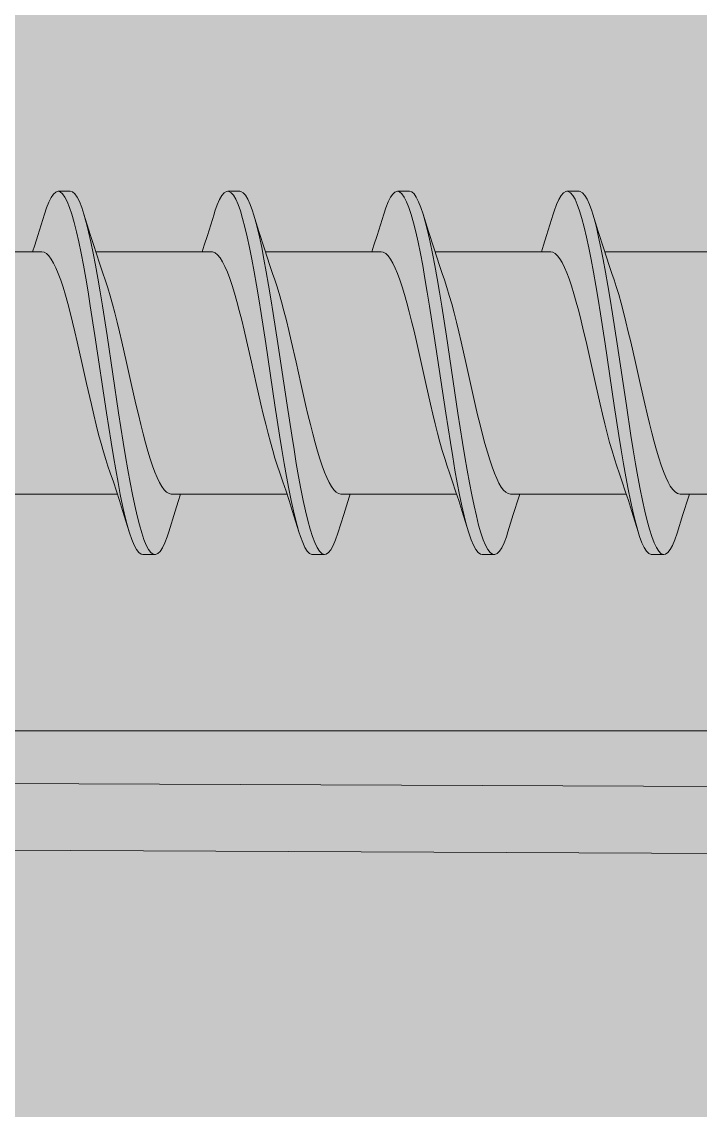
# Model space of a CAD drawing. Header units: millimetres. Extents: x -853320 to 19484, y -510814 to 9708.
# Drawn here: x 10888.88 to 10894.48, y 7735.73 to 7744.71 of the extents above; entities that cross this region are included whole.
import ezdxf

# ---------------------------------------------------------------- set-up
doc = ezdxf.new("R2010")
doc.units = ezdxf.units.MM
for name, color, linetype, lineweight in [('F_ARREDI', 7, 'Continuous', 5), ('F_ELETTRICO', 22, 'Continuous', 5), ('F_MULTI laminato OPACO', 1, 'Continuous', 5)]:
    doc.layers.add(name, color=color, linetype=linetype, lineweight=lineweight)

# ---------------------------------------------------------------- blocks, each defined once
blk = doc.blocks.new('SCATOLA INCASSO_1 P_sezione e pianta')
at = {"layer": 'F_ELETTRICO'}
for p, q in [((55461.4861, -13680.1948), (55437.3638, -13680.0865)), ((55461.4773, -13680.7467), (55437.3638, -13680.639)), ((55462.472, -13681.1733), (55437.3638, -13681.1734)), ((55454.1513, -13682.6278), (55454.0513, -13682.6278)), ((55455.5513, -13682.6278), (55455.4513, -13682.6278)), ((55456.9513, -13682.6278), (55456.8513, -13682.6278)), ((55458.3513, -13682.6278), (55458.2513, -13682.6278)), ((55454.1323, -13682.7259), (55454.1514, -13682.7766)), ((55455.5231, -13682.7049), (55455.5421, -13682.7506)), ((55456.9328, -13682.7271), (55456.9519, -13682.778)), ((55458.3235, -13682.7059), (55458.3426, -13682.7519)), ((55453.9418, -13682.8052), (55453.894, -13682.9594)), ((55454.319, -13682.9924), (55454.2641, -13682.8158)), ((55455.3385, -13682.8159), (55455.294, -13682.9594)), ((55455.719, -13682.9924), (55455.6612, -13682.8064)), ((55456.7423, -13682.8037), (55456.694, -13682.9594)), ((55457.119, -13682.9924), (55457.0641, -13682.8158)), ((55458.519, -13682.9924), (55458.4617, -13682.808)), ((55452.9623, -13683.1278), (55453.9173, -13683.1278)), ((55454.3623, -13683.1278), (55455.3173, -13683.1278)), ((55455.7623, -13683.1278), (55456.7173, -13683.1278)), ((55457.1623, -13683.1278), (55458.1173, -13683.1278)), ((55458.5623, -13683.1278), (55459.5173, -13683.1278)), ((55455.7136, -13683.5523), (55455.7517, -13683.7964)), ((55455.8136, -13683.5523), (55455.8517, -13683.7964)), ((55458.5141, -13683.5553), (55458.5522, -13683.7996)), ((55458.6141, -13683.5553), (55458.6522, -13683.7996)), ((55454.3229, -13683.6105), (55454.361, -13683.8576)), ((55454.4229, -13683.6105), (55454.461, -13683.8576)), ((55457.1233, -13683.6135), (55457.1614, -13683.8608)), ((55457.2233, -13683.6135), (55457.2614, -13683.8608)), ((55455.7517, -13683.7964), (55455.8469, -13684.4327)), ((55455.8517, -13683.7964), (55455.9469, -13684.4327)), ((55458.5522, -13683.7996), (55458.6474, -13684.4359)), ((55458.6522, -13683.7996), (55458.7474, -13684.4359)), ((55454.2096, -13683.8715), (55454.2481, -13684.0415)), ((55454.361, -13683.8576), (55454.4372, -13684.3681)), ((55454.461, -13683.8576), (55454.5372, -13684.3681)), ((55455.6085, -13683.867), (55455.6479, -13684.0406)), ((55457.1614, -13683.8608), (55457.2376, -13684.3713)), ((55457.2614, -13683.8608), (55457.3376, -13684.3713)), ((55458.4089, -13683.8686), (55458.448, -13684.0409)), ((55458.8159, -13684.0409), (55458.7767, -13683.8679)), ((55454.6941, -13684.3886), (55454.6547, -13684.2149)), ((55456.0939, -13684.3877), (55456.0547, -13684.2148)), ((55457.0873, -13684.2173), (55457.1273, -13684.3935)), ((55457.4954, -13684.3945), (55457.4553, -13684.2174)), ((55454.4372, -13684.3681), (55454.4753, -13684.6165)), ((55454.5372, -13684.3681), (55454.5753, -13684.6165)), ((55457.2376, -13684.3713), (55457.2757, -13684.6196)), ((55457.3376, -13684.3713), (55457.3757, -13684.6196)), ((55455.8469, -13684.4327), (55455.885, -13684.6782)), ((55455.9469, -13684.4327), (55455.985, -13684.6782)), ((55458.6474, -13684.4359), (55458.6855, -13684.6813)), ((55458.7474, -13684.4359), (55458.7855, -13684.6813)), ((55453.5853, -13685.1278), (55454.5403, -13685.1278)), ((55454.5483, -13685.1523), (55454.594, -13685.2961)), ((55454.9853, -13685.1278), (55455.9403, -13685.1278)), ((55455.9483, -13685.1523), (55455.994, -13685.2961)), ((55456.3853, -13685.1278), (55457.3403, -13685.1278)), ((55457.3483, -13685.1523), (55457.394, -13685.2961)), ((55457.7853, -13685.1278), (55458.7403, -13685.1278)), ((55459.1853, -13685.1278), (55460.1403, -13685.1278)), ((55458.7859, -13685.2701), (55458.8385, -13685.4397)), ((55454.594, -13685.2961), (55454.6385, -13685.4397)), ((55455.994, -13685.2961), (55456.0385, -13685.4397)), ((55457.394, -13685.2961), (55457.4385, -13685.4397)), ((55454.7467, -13685.4655), (55454.7658, -13685.5186)), ((55456.1565, -13685.494), (55456.1755, -13685.5419)), ((55457.5472, -13685.467), (55457.5663, -13685.5198)), ((55458.957, -13685.4953), (55458.976, -13685.543)), ((55454.7513, -13685.6278), (55454.8513, -13685.6278)), ((55456.1513, -13685.6278), (55456.2513, -13685.6278)), ((55457.5513, -13685.6278), (55457.6513, -13685.6278)), ((55458.9513, -13685.6278), (55459.0513, -13685.6278))]:
    blk.add_line(p, q, dxfattribs=at)
for points in [[(55453.9418, -13682.8052), (55453.9609, -13682.7496), (55453.9799, -13682.7041), (55453.999, -13682.6689), (55454.018, -13682.6445), (55454.0371, -13682.6308), (55454.0513, -13682.6278)], [(55454.0513, -13682.6278), (55454.0561, -13682.6281), (55454.0752, -13682.6364), (55454.0942, -13682.6555), (55454.1133, -13682.6854), (55454.1323, -13682.7259)], [(55454.1513, -13682.6278), (55454.1561, -13682.6281), (55454.1752, -13682.6364), (55454.1942, -13682.6555), (55454.2133, -13682.6854), (55454.2323, -13682.7259), (55454.2514, -13682.7766), (55454.2641, -13682.8158)], [(55455.3385, -13682.8159), (55455.3516, -13682.7755), (55455.3707, -13682.725), (55455.3897, -13682.6847), (55455.4088, -13682.6551), (55455.4278, -13682.6361), (55455.4469, -13682.6281), (55455.4513, -13682.6278)], [(55455.4513, -13682.6278), (55455.4659, -13682.631), (55455.485, -13682.6449), (55455.504, -13682.6695), (55455.5231, -13682.7049)], [(55455.5513, -13682.6278), (55455.5659, -13682.631), (55455.585, -13682.6449), (55455.604, -13682.6695), (55455.6231, -13682.7049), (55455.6421, -13682.7506), (55455.6612, -13682.8064)], [(55456.7423, -13682.8037), (55456.7614, -13682.7483), (55456.7804, -13682.7031), (55456.7995, -13682.6682), (55456.8185, -13682.644), (55456.8376, -13682.6306), (55456.8513, -13682.6278)], [(55456.8513, -13682.6278), (55456.8566, -13682.6282), (55456.8757, -13682.6367), (55456.8947, -13682.6562), (55456.9138, -13682.6863), (55456.9328, -13682.7271)], [(55456.9513, -13682.6278), (55456.9566, -13682.6282), (55456.9757, -13682.6367), (55456.9947, -13682.6562), (55457.0138, -13682.6863), (55457.0328, -13682.7271), (55457.0519, -13682.778), (55457.0641, -13682.8158)], [(55458.1385, -13682.8158), (55458.1521, -13682.7741), (55458.1711, -13682.7238), (55458.1902, -13682.6839), (55458.2092, -13682.6544), (55458.2283, -13682.6358), (55458.2473, -13682.628), (55458.2513, -13682.6278)], [(55458.2513, -13682.6278), (55458.2664, -13682.6312), (55458.2854, -13682.6453), (55458.3045, -13682.6703), (55458.3235, -13682.7059)], [(55458.3513, -13682.6278), (55458.3664, -13682.6312), (55458.3854, -13682.6453), (55458.4045, -13682.6703), (55458.4235, -13682.7059), (55458.4426, -13682.7519), (55458.4617, -13682.808)], [(55455.5421, -13682.7506), (55455.5612, -13682.8064), (55455.5802, -13682.8719), (55455.5993, -13682.9465), (55455.6183, -13683.0298), (55455.6374, -13683.121)], [(55458.3426, -13682.7519), (55458.3617, -13682.808), (55458.3807, -13682.8737), (55458.3998, -13682.9485), (55458.4188, -13683.032), (55458.4379, -13683.1235)], [(55454.1514, -13682.7766), (55454.1704, -13682.8371), (55454.1895, -13682.9071), (55454.2085, -13682.986), (55454.2276, -13683.0733), (55454.2467, -13683.1682)], [(55454.2641, -13682.8158), (55454.2704, -13682.8371), (55454.2895, -13682.9071), (55454.3085, -13682.986), (55454.3276, -13683.0733), (55454.3467, -13683.1682)], [(55455.6641, -13682.8158), (55455.6802, -13682.8719), (55455.6993, -13682.9465), (55455.7183, -13683.0298), (55455.7374, -13683.121)], [(55456.9519, -13682.778), (55456.9709, -13682.8388), (55456.99, -13682.909), (55457.009, -13682.9881), (55457.0281, -13683.0756), (55457.0471, -13683.1707)], [(55457.0641, -13682.8158), (55457.0709, -13682.8388), (55457.09, -13682.909), (55457.109, -13682.9881), (55457.1281, -13683.0756), (55457.1471, -13683.1707)], [(55458.1385, -13682.8158), (55458.0859, -13682.9855), (55458.0602, -13683.0664), (55458.0403, -13683.1278)], [(55458.4641, -13682.8158), (55458.4807, -13682.8737), (55458.4998, -13682.9485), (55458.5188, -13683.032), (55458.5379, -13683.1235)], [(55453.894, -13682.9594), (55453.8483, -13683.1033), (55453.8403, -13683.1278)], [(55454.4399, -13683.3589), (55454.4206, -13683.303), (55454.3955, -13683.2286), (55454.3702, -13683.152), (55454.3447, -13683.0733), (55454.319, -13682.9924)], [(55455.294, -13682.9594), (55455.2483, -13683.1033), (55455.2403, -13683.1278)], [(55455.8399, -13683.3589), (55455.8206, -13683.303), (55455.7955, -13683.2286), (55455.7702, -13683.152), (55455.7447, -13683.0733), (55455.719, -13682.9924)], [(55456.694, -13682.9594), (55456.6483, -13683.1033), (55456.6403, -13683.1278)], [(55457.242, -13683.365), (55457.2206, -13683.303), (55457.1955, -13683.2286), (55457.1702, -13683.152), (55457.1447, -13683.0733), (55457.119, -13682.9924)], [(55458.6399, -13683.3589), (55458.6206, -13683.303), (55458.5955, -13683.2286), (55458.5702, -13683.152), (55458.5447, -13683.0733), (55458.519, -13682.9924)], [(55453.9173, -13683.1278), (55453.939, -13683.1325), (55453.959, -13683.1452), (55453.9787, -13683.1655), (55453.9981, -13683.1927), (55454.0172, -13683.2265), (55454.0363, -13683.267), (55454.0556, -13683.3141), (55454.0748, -13683.3673), (55454.0941, -13683.4262), (55454.1133, -13683.4903), (55454.1326, -13683.5592), (55454.1518, -13683.6322), (55454.1711, -13683.7091), (55454.1903, -13683.789), (55454.2096, -13683.8715)], [(55454.2467, -13683.1682), (55454.2657, -13683.2702), (55454.2848, -13683.3784), (55454.3038, -13683.4921), (55454.3229, -13683.6105)], [(55454.3467, -13683.1682), (55454.3657, -13683.2702), (55454.3848, -13683.3784), (55454.4038, -13683.4921), (55454.4229, -13683.6105)], [(55455.3173, -13683.1278), (55455.3359, -13683.1312), (55455.355, -13683.142), (55455.3741, -13683.1601), (55455.3933, -13683.1853), (55455.4124, -13683.2174), (55455.4315, -13683.2562), (55455.4506, -13683.3013), (55455.4696, -13683.3523), (55455.4889, -13683.4097), (55455.5085, -13683.4738), (55455.5284, -13683.5438), (55455.5483, -13683.6188), (55455.5684, -13683.6982), (55455.5886, -13683.7815), (55455.6085, -13683.867)], [(55455.6374, -13683.121), (55455.6564, -13683.2197), (55455.6755, -13683.3249), (55455.6945, -13683.4361), (55455.7136, -13683.5523)], [(55455.7374, -13683.121), (55455.7564, -13683.2197), (55455.7755, -13683.3249), (55455.7945, -13683.4361), (55455.8136, -13683.5523)], [(55456.7173, -13683.1278), (55456.7358, -13683.1312), (55456.7561, -13683.1428), (55456.7761, -13683.1623), (55456.7958, -13683.1891), (55456.8153, -13683.2229), (55456.8347, -13683.2633), (55456.8538, -13683.3095), (55456.8727, -13683.3613), (55456.8918, -13683.4189), (55456.911, -13683.4823), (55456.9303, -13683.5509), (55456.9498, -13683.6242), (55456.9694, -13683.7023), (55456.9892, -13683.7842), (55457.0089, -13683.8684)], [(55457.0471, -13683.1707), (55457.0662, -13683.2729), (55457.0852, -13683.3812), (55457.1043, -13683.4951), (55457.1233, -13683.6135)], [(55457.1471, -13683.1707), (55457.1662, -13683.2729), (55457.1852, -13683.3812), (55457.2043, -13683.4951), (55457.2233, -13683.6135)], [(55458.1173, -13683.1278), (55458.1358, -13683.1312), (55458.156, -13683.1428), (55458.176, -13683.1623), (55458.1958, -13683.1891), (55458.2153, -13683.2228), (55458.2346, -13683.2631), (55458.2536, -13683.3091), (55458.2725, -13683.3606), (55458.2915, -13683.418), (55458.3108, -13683.4815), (55458.3302, -13683.5503), (55458.3497, -13683.6239), (55458.3694, -13683.7021), (55458.3892, -13683.7842), (55458.4089, -13683.8686)], [(55458.4379, -13683.1235), (55458.4569, -13683.2223), (55458.476, -13683.3277), (55458.495, -13683.439), (55458.5141, -13683.5553)], [(55458.5379, -13683.1235), (55458.5569, -13683.2223), (55458.576, -13683.3277), (55458.595, -13683.439), (55458.6141, -13683.5553)], [(55454.5774, -13683.871), (55454.558, -13683.7879), (55454.5385, -13683.7071), (55454.5189, -13683.6291), (55454.4992, -13683.5542), (55454.4793, -13683.4835), (55454.4595, -13683.4182), (55454.4399, -13683.3589)], [(55455.9773, -13683.8703), (55455.9579, -13683.7875), (55455.9386, -13683.7074), (55455.9192, -13683.6301), (55455.8997, -13683.5561), (55455.8801, -13683.4863), (55455.8606, -13683.4216), (55455.8399, -13683.3589)], [(55457.3771, -13683.8697), (55457.3577, -13683.7865), (55457.3382, -13683.7059), (55457.3189, -13683.6287), (55457.2996, -13683.5558), (55457.2804, -13683.4874), (55457.2612, -13683.4237), (55457.242, -13683.365)], [(55458.7767, -13683.8679), (55458.7568, -13683.7828), (55458.7368, -13683.6998), (55458.7168, -13683.6207), (55458.6969, -13683.546), (55458.6772, -13683.4762), (55458.6576, -13683.4122), (55458.6399, -13683.3589)], [(55454.6547, -13684.2149), (55454.6161, -13684.0416), (55454.5774, -13683.871)], [(55456.0547, -13684.2148), (55456.0159, -13684.0411), (55455.9773, -13683.8703)], [(55457.0089, -13683.8684), (55457.0479, -13684.0408), (55457.0873, -13684.2173)], [(55457.4553, -13684.2174), (55457.4159, -13684.0409), (55457.3771, -13683.8697)], [(55454.2481, -13684.0415), (55454.2865, -13684.2136), (55454.3252, -13684.3846)], [(55455.6479, -13684.0406), (55455.6866, -13684.2141), (55455.7251, -13684.3843)], [(55458.448, -13684.0409), (55458.4866, -13684.2142), (55458.5252, -13684.3845)], [(55458.8932, -13684.3848), (55458.8546, -13684.2141), (55458.8159, -13684.0409)], [(55454.3252, -13684.3846), (55454.3448, -13684.4686), (55454.3646, -13684.5506), (55454.3844, -13684.6294), (55454.4044, -13684.7047), (55454.4243, -13684.7755), (55454.4442, -13684.8407), (55454.4628, -13684.8967)], [(55454.9853, -13685.1278), (55454.9667, -13685.1243), (55454.9476, -13685.1135), (55454.9286, -13685.0956), (55454.9095, -13685.0705), (55454.8904, -13685.0385), (55454.8713, -13684.9999), (55454.8523, -13684.9549), (55454.8332, -13684.9038), (55454.8139, -13684.8463), (55454.7942, -13684.7822), (55454.7743, -13684.7121), (55454.7543, -13684.637), (55454.7342, -13684.5574), (55454.7141, -13684.4741), (55454.6941, -13684.3886)], [(55455.7251, -13684.3843), (55455.7444, -13684.4669), (55455.7637, -13684.547), (55455.7831, -13684.6243), (55455.8026, -13684.6984), (55455.8223, -13684.7685), (55455.8419, -13684.8334), (55455.8628, -13684.8967)], [(55456.3853, -13685.1278), (55456.3676, -13685.1246), (55456.3474, -13685.1133), (55456.3274, -13685.0942), (55456.3077, -13685.0677), (55456.2881, -13685.0342), (55456.2688, -13684.9942), (55456.2498, -13684.9484), (55456.2309, -13684.8971), (55456.2118, -13684.8398), (55456.1925, -13684.7763), (55456.173, -13684.7072), (55456.1534, -13684.6333), (55456.1336, -13684.5548), (55456.1137, -13684.4724), (55456.0939, -13684.3877)], [(55457.1273, -13684.3935), (55457.1473, -13684.4789), (55457.1673, -13684.5615), (55457.1873, -13684.6403), (55457.2071, -13684.7147), (55457.2269, -13684.7842), (55457.2467, -13684.8485), (55457.2628, -13684.8967)], [(55457.7854, -13685.1278), (55457.776, -13685.1269), (55457.7555, -13685.1188), (55457.735, -13685.1024), (55457.7146, -13685.0779), (55457.6944, -13685.0457), (55457.6743, -13685.0064), (55457.6545, -13684.9605), (55457.6349, -13684.9086), (55457.6153, -13684.8506), (55457.5956, -13684.7868), (55457.5759, -13684.7177), (55457.556, -13684.6435), (55457.5359, -13684.5642), (55457.5157, -13684.4807), (55457.4954, -13684.3945)], [(55458.5252, -13684.3845), (55458.5445, -13684.4672), (55458.5638, -13684.5473), (55458.5831, -13684.6242), (55458.6023, -13684.6971), (55458.6214, -13684.7656), (55458.6406, -13684.8295), (55458.6598, -13684.8882)], [(55459.1853, -13685.1278), (55459.166, -13685.124), (55459.1466, -13685.1128), (55459.1273, -13685.0941), (55459.1079, -13685.0681), (55459.0886, -13685.0351), (55459.0692, -13684.995), (55459.0497, -13684.9484), (55459.0303, -13684.8953), (55459.0107, -13684.8362), (55458.991, -13684.771), (55458.9712, -13684.7005), (55458.9515, -13684.6259), (55458.932, -13684.5482), (55458.9126, -13684.4677), (55458.8932, -13684.3848)], [(55454.4753, -13684.6165), (55454.4943, -13684.7359), (55454.5134, -13684.8507), (55454.5324, -13684.9603), (55454.5515, -13685.0638), (55454.5705, -13685.1605)], [(55454.5753, -13684.6165), (55454.5943, -13684.7359), (55454.6134, -13684.8507), (55454.6324, -13684.9603), (55454.6515, -13685.0638)], [(55457.2757, -13684.6196), (55457.2948, -13684.7388), (55457.3139, -13684.8536), (55457.3329, -13684.963), (55457.352, -13685.0664), (55457.371, -13685.1629)], [(55457.3757, -13684.6196), (55457.3948, -13684.7388), (55457.4139, -13684.8536), (55457.4329, -13684.963), (55457.452, -13685.0664)], [(55455.885, -13684.6782), (55455.9041, -13684.7954), (55455.9231, -13684.9076), (55455.9422, -13685.0142), (55455.9612, -13685.1143)], [(55455.985, -13684.6782), (55456.0041, -13684.7954), (55456.0231, -13684.9076), (55456.0422, -13685.0142), (55456.0612, -13685.1143)], [(55458.6855, -13684.6813), (55458.7046, -13684.7983), (55458.7236, -13684.9104), (55458.7427, -13685.0168), (55458.7617, -13685.1168)], [(55458.7855, -13684.6813), (55458.8046, -13684.7983), (55458.8236, -13684.9104), (55458.8427, -13685.0168), (55458.8617, -13685.1168)], [(55454.4628, -13684.8967), (55454.4813, -13684.9502), (55454.5034, -13685.0157), (55454.5257, -13685.0831), (55454.5483, -13685.1523)], [(55455.8628, -13684.8967), (55455.8813, -13684.9502), (55455.9034, -13685.0157), (55455.9257, -13685.0831), (55455.9483, -13685.1523)], [(55457.2628, -13684.8967), (55457.2813, -13684.9502), (55457.3034, -13685.0157), (55457.3257, -13685.0831), (55457.3483, -13685.1523)], [(55458.6598, -13684.8882), (55458.6844, -13684.9596), (55458.7095, -13685.0339), (55458.7347, -13685.1105), (55458.7602, -13685.1892), (55458.7859, -13685.2701)], [(55454.6515, -13685.0638), (55454.6705, -13685.1605), (55454.6896, -13685.2496), (55454.7086, -13685.3306), (55454.7277, -13685.4027), (55454.7467, -13685.4655)], [(55457.452, -13685.0664), (55457.471, -13685.1629), (55457.4901, -13685.2518), (55457.5091, -13685.3325), (55457.5282, -13685.4044), (55457.5472, -13685.467)], [(55454.5705, -13685.1605), (55454.5896, -13685.2496), (55454.6086, -13685.3306), (55454.6277, -13685.4027), (55454.6385, -13685.4397)], [(55454.9641, -13685.4397), (55455.019, -13685.2631), (55455.0447, -13685.1822), (55455.0623, -13685.1278)], [(55455.9612, -13685.1143), (55455.9803, -13685.2072), (55455.9993, -13685.2922), (55456.0184, -13685.3687), (55456.0385, -13685.4397)], [(55456.0612, -13685.1143), (55456.0803, -13685.2072), (55456.0993, -13685.2922), (55456.1184, -13685.3687), (55456.1374, -13685.4361), (55456.1565, -13685.494)], [(55456.3641, -13685.4397), (55456.419, -13685.2631), (55456.4447, -13685.1822), (55456.4623, -13685.1278)], [(55457.371, -13685.1629), (55457.3901, -13685.2518), (55457.4091, -13685.3325), (55457.4282, -13685.4044), (55457.4385, -13685.4397)], [(55457.7641, -13685.4397), (55457.819, -13685.2631), (55457.8447, -13685.1822), (55457.8623, -13685.1278)], [(55458.7617, -13685.1168), (55458.7808, -13685.2095), (55458.7998, -13685.2943), (55458.8189, -13685.3705), (55458.8385, -13685.4397)], [(55458.8617, -13685.1168), (55458.8808, -13685.2095), (55458.8998, -13685.2943), (55458.9189, -13685.3705), (55458.9379, -13685.4377), (55458.957, -13685.4953)], [(55459.1641, -13685.4397), (55459.219, -13685.2631), (55459.2447, -13685.1822), (55459.2623, -13685.1278)], [(55454.6385, -13685.4397), (55454.6467, -13685.4655), (55454.6658, -13685.5186), (55454.6848, -13685.5615), (55454.7039, -13685.5939), (55454.7229, -13685.6156), (55454.742, -13685.6265), (55454.7513, -13685.6278)], [(55454.8513, -13685.6278), (55454.861, -13685.6264), (55454.8801, -13685.6153), (55454.8991, -13685.5934), (55454.9182, -13685.5607), (55454.9372, -13685.5176), (55454.9563, -13685.4644), (55454.9641, -13685.4397)], [(55456.0385, -13685.4397), (55456.0565, -13685.494), (55456.0755, -13685.5419), (55456.0946, -13685.5794), (55456.1136, -13685.6064), (55456.1327, -13685.6225), (55456.1513, -13685.6278)], [(55456.2513, -13685.6278), (55456.2708, -13685.622), (55456.2898, -13685.6054), (55456.3089, -13685.578), (55456.3279, -13685.5399), (55456.347, -13685.4916), (55456.3641, -13685.4397)], [(55457.4385, -13685.4397), (55457.4472, -13685.467), (55457.4663, -13685.5198), (55457.4853, -13685.5624), (55457.5044, -13685.5946), (55457.5234, -13685.616), (55457.5425, -13685.6266), (55457.5513, -13685.6278)], [(55457.6513, -13685.6278), (55457.6615, -13685.6262), (55457.6806, -13685.6149), (55457.6996, -13685.5927), (55457.7187, -13685.5598), (55457.7377, -13685.5164), (55457.7568, -13685.4629), (55457.7641, -13685.4397)], [(55458.8385, -13685.4397), (55458.857, -13685.4953), (55458.876, -13685.543), (55458.8951, -13685.5803), (55458.9141, -13685.6069), (55458.9332, -13685.6228), (55458.9513, -13685.6278)], [(55459.0513, -13685.6278), (55459.0713, -13685.6218), (55459.0903, -13685.6048), (55459.1094, -13685.5771), (55459.1284, -13685.5388), (55459.1475, -13685.4902), (55459.1641, -13685.4397)], [(55454.7658, -13685.5186), (55454.7848, -13685.5615), (55454.8039, -13685.5939), (55454.8229, -13685.6156), (55454.842, -13685.6265), (55454.8513, -13685.6278)], [(55456.1755, -13685.5419), (55456.1946, -13685.5794), (55456.2136, -13685.6064), (55456.2327, -13685.6225), (55456.2513, -13685.6278)], [(55457.5663, -13685.5198), (55457.5853, -13685.5624), (55457.6044, -13685.5946), (55457.6234, -13685.616), (55457.6425, -13685.6266), (55457.6513, -13685.6278)], [(55458.976, -13685.543), (55458.9951, -13685.5803), (55459.0141, -13685.6069), (55459.0332, -13685.6228), (55459.0513, -13685.6278)]]:
    blk.add_lwpolyline(points, dxfattribs=at)
blk = doc.blocks.new('BAGNO-LAVANDERIA_pianta_sol.B')
at = {"layer": 'F_MULTI laminato OPACO', "true_color": 0x636466, "transparency": 33554559}
h = blk.add_hatch(color=251, dxfattribs=at)
h.dxf.hatch_style = 1
h.paths.add_polyline_path([(863997.7699, 518692.9929), (864257.7699, 518692.9929), (864257.7699, 517588.9929), (863997.7699, 517588.9929)])
at = {"layer": 'Defpoints', "rotation": 180}
blk.add_blockref('SCATOLA INCASSO_1 P_sezione e pianta', (919668.1338, 504871.8651), dxfattribs=at)

msp = doc.modelspace()

# ---------------------------------------------------------------- block references
at = {"layer": 'F_ARREDI', "color": 2, "lineweight": 5}
msp.add_blockref('BAGNO-LAVANDERIA_pianta_sol.B', (-853319.8994, -510814.1779), dxfattribs=at)

doc.saveas('drawing.dxf')
